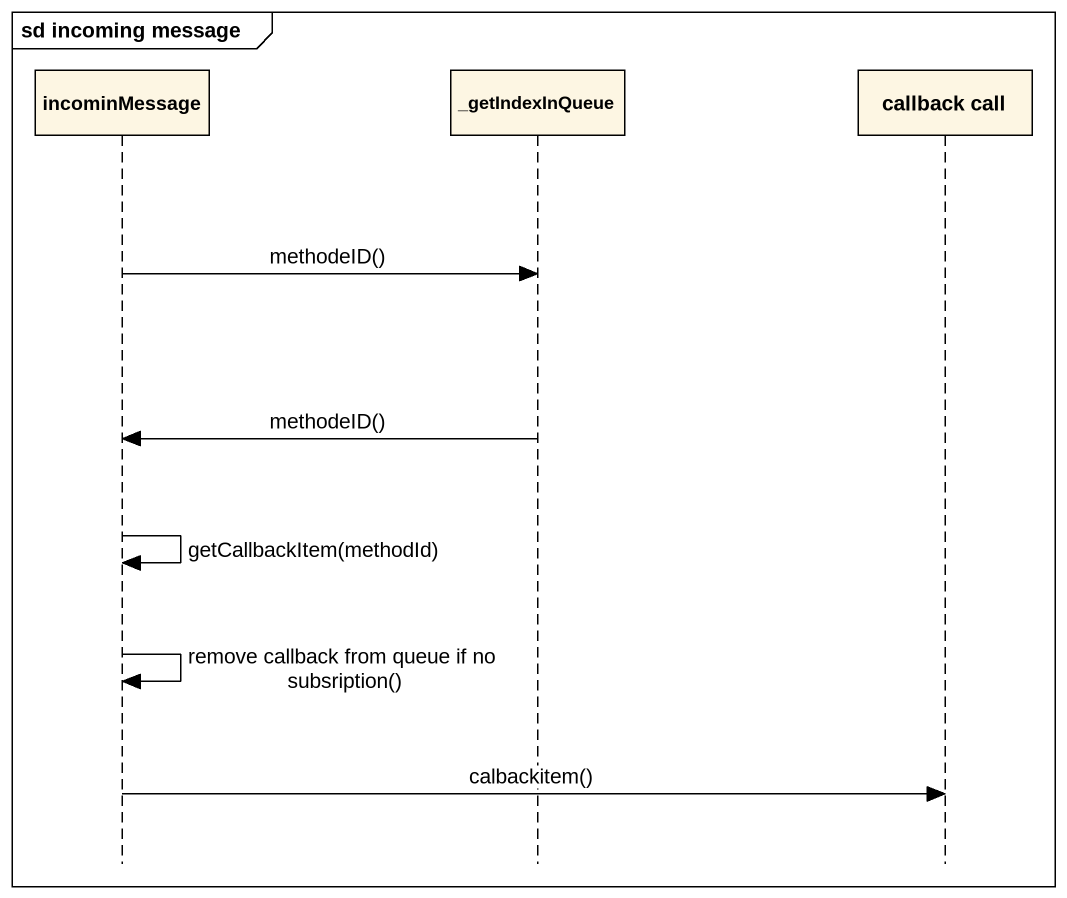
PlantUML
@startuml
mainframe sd incoming message
hide footbox
participant incominMessage
participant "_getIndexInQueue" as getIndexInQueue
participant "callback call" as callback_call

incominMessage -> getIndexInQueue : methodeID()
getIndexInQueue -> incominMessage : methodeID()
incominMessage -> incominMessage : getCallbackItem(methodId)
incominMessage -> incominMessage : remove callback from queue if no subsription()
incominMessage -> callback_call : calbackitem()
@enduml
